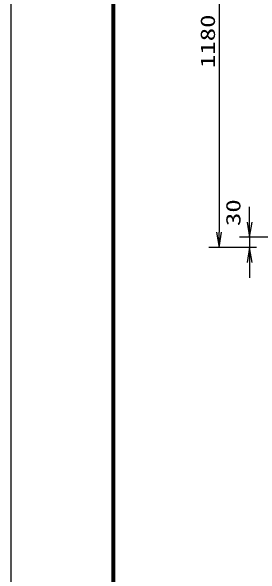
# Model space of a CAD drawing. Units: millimetres, scale not verified. Extents: x -4455 to 4455, y -3150 to 3150.
# Drawn here: x -4455 to -3714, y 0 to 1673 of the extents above; entities that cross this region are included whole.
import ezdxf
from ezdxf.enums import TextEntityAlignment as Align

# ---------------------------------------------------------------- set-up
doc = ezdxf.new("R2010")
doc.units = ezdxf.units.MM
doc.header["$LTSCALE"] = 20
for name, color, linetype, lineweight in [('0-2_0', 7, 'Continuous', 25), ('0-4_EXTCNT-L', 2, 'Continuous', 25), ('0-8_WAKU', 7, 'Continuous', 25)]:
    doc.layers.add(name, color=color, linetype=linetype, lineweight=lineweight)
doc.styles.add('ＭＳ ゴシック', font='')
doc.styles.get('ＭＳ ゴシック').set_extended_font_data('MS Gothic')

# ---------------------------------------------------------------- blocks, each defined once
blk = doc.blocks.new('DARROWS')
at = {"layer": '0-2_0', "color": 2}
blk.add_line((0, 0), (-19.982, 0), dxfattribs=at)
blk.add_lwpolyline([(-20, -3.333), (0, 0), (-20, 3.333)], dxfattribs=at)

msp = doc.modelspace()

# ---------------------------------------------------------------- linework, layer by layer
at = {"layer": '0-4_EXTCNT-L'}
for p, q in [((-3837.66, 2106.94), (-3837.66, 1016.94)), ((-3746.95, 1046.94), (-3746.95, 1091.94)), ((-3746.95, 1001.94), (-3746.95, 971.94)), ((-3746.95, 926.94), (-3746.95, 881.94))]:
    msp.add_line(p, q, dxfattribs=at)
at = {"layer": '0-4_EXTCNT-L', "color": 1}
for p, q in [((-3677.27, 1001.94), (-3776.95, 1001.94)), ((-3726.27, 971.94), (-3867.66, 971.94)), ((-3726.27, 971.94), (-3776.95, 971.94))]:
    msp.add_line(p, q, dxfattribs=at)
at = {"layer": '0-8_WAKU', "color": 3}
msp.add_lwpolyline([(-4455, 3150), (4455, 3150), (4455, -3150), (-4455, -3150)], close=True, dxfattribs=at)
at = {"layer": '0-8_WAKU'}
for points in [[(-4155, 2962.5), (4155, 2962.5), (4155, -2962.5), (-4155, -2962.5)], [(-4153.13, 2960.62), (4153.12, 2960.62), (4153.12, -2960.63), (-4153.13, -2960.63)], [(-4151.25, 2958.75), (4151.25, 2958.75), (4151.25, -2958.75), (-4151.25, -2958.75)], [(-4149.38, 2956.87), (4149.37, 2956.87), (4149.37, -2956.88), (-4149.38, -2956.88)], [(-4147.5, 2955), (4147.5, 2955), (4147.5, -2955), (-4147.5, -2955)]]:
    msp.add_lwpolyline(points, close=True, dxfattribs=at)

# ---------------------------------------------------------------- block references
at = {"layer": '0-4_EXTCNT-L', "xscale": 2.25, "yscale": 2.25}
for p, rotation in [((-3746.95, 1001.94), 270), ((-3837.66, 971.94), 270), ((-3746.95, 971.94), 90)]:
    msp.add_blockref('DARROWS', p, dxfattribs=dict(at, rotation=rotation))

# ---------------------------------------------------------------- texts
at = {"layer": '0-4_EXTCNT-L', "color": 3, "style": 'ＭＳ ゴシック', "width": 1.35}
for s, p in [('1180', (-3836.83, 1504.56)), ('30', (-3761.12, 1035.41))]:
    msp.add_text(s, height=43.26, rotation=90, dxfattribs=at).set_placement(p, align=Align.BOTTOM_LEFT)

doc.saveas('drawing.dxf')
